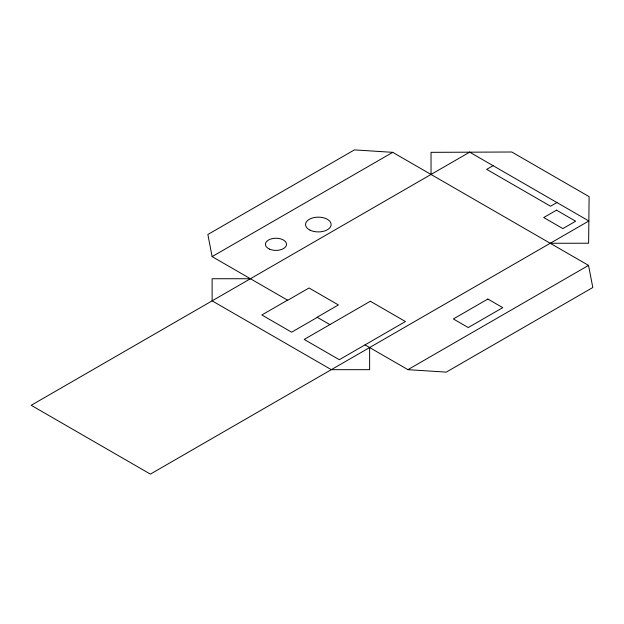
<?xml version="1.0" encoding="UTF-8"?>
<svg xmlns="http://www.w3.org/2000/svg" width="624" height="624" viewBox="0 0 624 624"><rect width="100%" height="100%" fill="white"/><g stroke="black" fill="none" stroke-linecap="round" stroke-linejoin="round"><path stroke-width="0.94" d="M392.722 152.342L354.409 149.885L207.862 234.491L212.121 256.612L392.722 152.342L588.541 265.395L592.8 287.516L446.254 372.122L407.94 369.665L365.009 344.877M493.077 165.672L486.689 169.361L550.547 206.224L556.928 202.543M287.531 300.152L261.838 314.98L291.642 332.186L317.327 317.351M407.94 369.665L588.541 265.395M550.228 243.274L588.619 243.227L589.111 196.646L511.805 152.006L431.036 152.342L431.036 174.463M250.435 278.733L212.121 278.733L212.121 300.846L331.313 369.665L369.626 369.665L369.626 347.545M212.121 256.612L287.742 300.269L309.028 287.984L338.403 304.941L317.117 317.234L329.885 324.605M469.661 152.155L31.2 405.304L150.392 474.115L588.853 220.974L469.661 152.155M370.328 301.252L304.2 339.433L339.316 359.713L405.444 321.532L370.328 301.252M556.507 210.163L543.73 217.534L562.887 228.595L575.663 221.224L556.507 210.163M487.859 299.036L453.352 318.958L468.25 327.561L502.757 307.64L487.859 299.036M269.56 249.148A10.538 6.084 0 0 0 286.416 245.115A10.538 6.084 0 0 0 271.939 238.703A10.538 6.084 0 0 0 269.56 249.148M310.042 230.162A12.792 7.387 0 0 0 330.915 225.865A12.792 7.387 0 0 0 314.028 217.581A12.792 7.387 0 0 0 310.042 230.162"/></g></svg>
